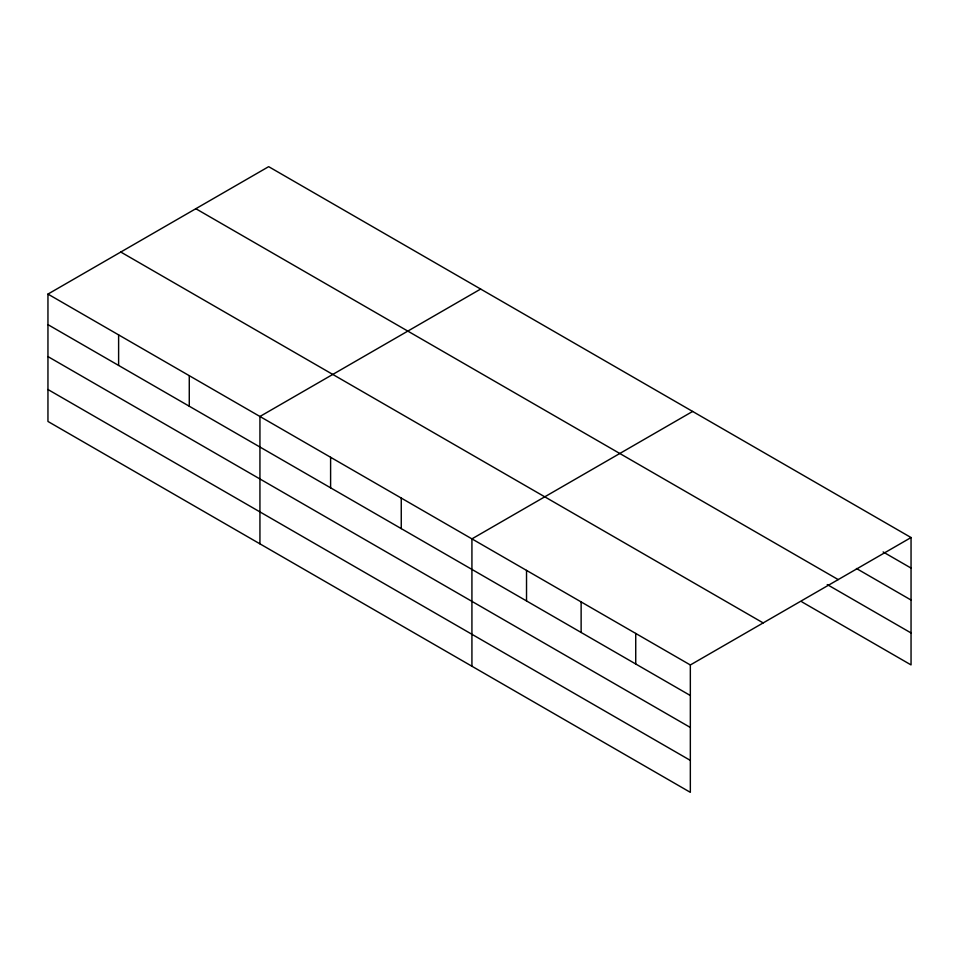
<?xml version="1.0" encoding="UTF-8"?>
<svg xmlns="http://www.w3.org/2000/svg" width="959" height="959" viewBox="0 0 959 959"><rect width="100%" height="100%" fill="white"/><g stroke="black" fill="none" stroke-linecap="round" stroke-linejoin="round"><path stroke-width="1.44" d="M47.95 294.089L690.336 664.971L690.336 792.338L47.95 421.457L47.95 294.089L268.664 166.662L911.05 537.543L911.05 664.911L801.844 601.856M480.651 289.055L259.937 416.482L259.937 543.849M692.638 411.435L471.924 538.874L471.924 666.241M690.336 664.971L911.05 537.543M883.119 551.952L911.05 568.076M856.447 568.507L911.05 600.034M195.828 208.714L838.214 579.596M827.245 584.57L911.05 632.952M120.786 252.037L763.172 622.918M47.95 324.633L690.336 695.515M47.95 356.58L690.336 727.461M47.95 389.51L690.336 760.391M635.733 633.443L635.733 663.988M581.13 601.916L581.13 632.461M526.527 570.389L526.527 600.933M401.258 498.069L401.258 528.613M330.603 457.275L330.603 487.819M189.271 375.676L189.271 406.22M118.616 334.883L118.616 365.427"/></g></svg>
